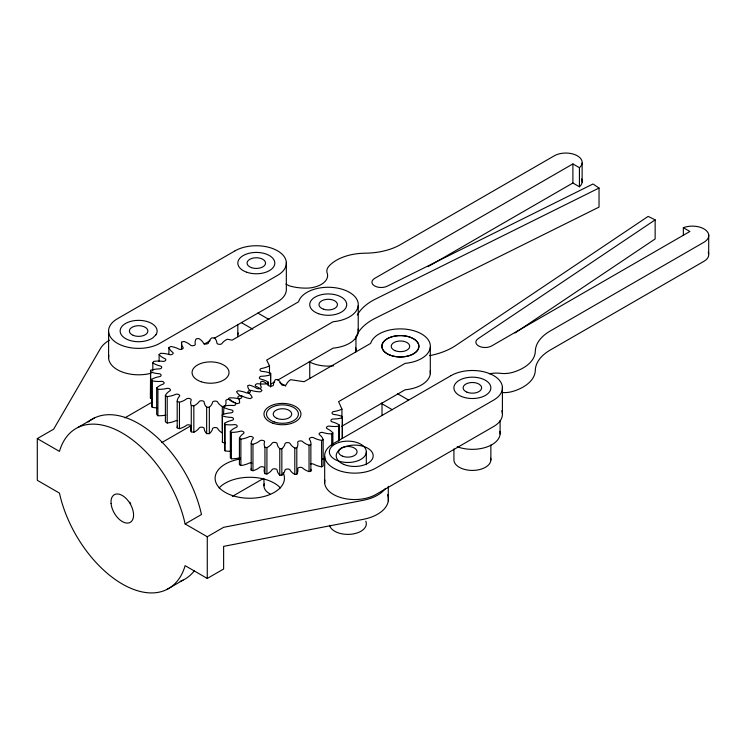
<?xml version="1.0" encoding="UTF-8"?>
<svg xmlns="http://www.w3.org/2000/svg" width="746" height="746" viewBox="0 0 746 746"><rect width="100%" height="100%" fill="white"/><g stroke="black" fill="none" stroke-linecap="round" stroke-linejoin="round"><path stroke-width="1.12" d="M152.203 398.896A18.976 10.957 0 0 1 150.459 398.28L150.58 370.305A18.976 10.957 0 0 1 159.346 368.878A2.313 1.333 0 0 0 161.546 367.769A6.052 3.497 0 0 0 161.686 367.219A2.313 1.333 0 0 0 160.231 365.969A18.967 10.957 0 0 1 152.827 362.901L153.629 361.418A18.976 10.957 0 0 1 162.74 361.353A2.313 1.333 0 0 0 165.164 360.803A6.052 3.497 0 0 0 165.743 360.094A2.313 1.333 0 0 0 164.894 358.667A18.967 10.957 0 0 1 159.112 354.602L160.558 353.296A18.976 10.957 0 0 1 169.389 354.592A2.313 1.333 0 0 0 172.261 354.266A6.052 3.497 0 0 0 172.624 354.014A2.313 1.333 0 0 0 172.671 352.317A18.976 10.957 0 0 1 168.913 347.533L170.89 346.48A18.967 10.957 0 0 1 178.844 349.053A2.313 1.333 0 0 0 181.763 349.165A6.052 3.497 0 0 0 182.229 348.979A2.313 1.333 0 0 0 183.031 347.356A18.976 10.957 0 0 1 181.548 342.162L183.936 341.444A18.976 10.957 0 0 1 190.463 345.118A2.313 1.333 0 0 0 192.85 345.724A6.052 3.497 0 0 0 194.128 345.454A2.313 1.333 0 0 0 195.275 344.102A18.967 10.957 0 0 1 196.161 338.861L198.781 338.525A18.976 10.957 0 0 1 203.444 343.048A2.313 1.333 0 0 0 205.877 343.99A6.052 3.488 0 0 0 206.446 343.962A2.313 1.333 0 0 0 208.544 342.787A18.976 10.957 0 0 1 211.752 337.863L214.438 337.929A18.976 10.957 0 0 1 216.909 342.992A2.313 1.333 0 0 0 218.457 344.204A6.052 3.497 0 0 0 219.399 344.316A2.313 1.333 0 0 0 221.963 343.505A18.976 10.957 0 0 1 227.269 339.225L232.109 340.167L298.577 301.794A30.045 17.345 0 0 1 329.853 287.294A30.045 17.345 0 0 1 358.229 303.669A30.045 17.345 0 0 1 333.098 321.731L266.639 360.104L269.483 365.764L269.483 373.802M150.459 398.28L150.58 370.305M270.518 386.288L270.63 373.252A18.976 10.957 0 0 0 262.107 371.396A2.313 1.333 0 0 1 260.14 370.408A6.043 3.488 0 0 1 260.018 369.857A2.313 1.333 0 0 1 261.65 368.449A18.976 10.957 0 0 0 269.483 365.764M342.209 438.462L342.395 416.604A18.976 10.957 0 0 0 334.049 414.496A2.313 1.333 0 0 1 332.138 413.219A6.052 3.497 0 0 1 332.129 412.659A2.313 1.333 0 0 1 333.872 411.54A18.976 10.957 0 0 0 341.929 409.088L338.581 401.665L405.143 363.358A30.045 17.345 0 0 0 430.311 345.314A30.045 17.345 0 0 0 401.982 328.911A30.045 17.345 0 0 0 370.669 343.393L304.107 381.71L290.604 379.695A18.976 10.957 0 0 0 286.427 384.376A2.313 1.333 0 0 1 284.496 385.384A6.052 3.497 0 0 1 283.536 385.393A2.313 1.333 0 0 1 281.307 384.293A18.967 10.957 0 0 0 277.587 379.49L275.535 379.611A18.976 10.957 0 0 0 273.512 384.731A2.313 1.333 0 0 1 271.703 386.064A6.043 3.488 0 0 1 271.143 386.139A2.313 1.333 0 0 1 268.513 385.393A18.976 10.957 0 0 0 262.844 381.281L260.913 381.682A18.976 10.957 0 0 0 261.156 386.941A2.313 1.333 0 0 1 259.972 388.489A6.052 3.497 0 0 1 259.104 388.722A2.313 1.333 0 0 1 256.605 388.293A18.976 10.957 0 0 0 249.332 385.123L247.635 385.794A18.967 10.957 0 0 0 250.143 390.857A2.313 1.333 0 0 1 249.658 392.517A6.052 3.497 0 0 1 249.229 392.741A2.313 1.333 0 0 1 246.311 392.816A18.976 10.957 0 0 0 237.899 390.792L236.547 391.687A18.976 10.957 0 0 0 241.154 396.219A2.313 1.333 0 0 1 241.601 397.711A6.052 3.497 0 0 1 241.089 398.178A2.313 1.333 0 0 1 238.291 398.672A18.976 10.957 0 0 0 229.274 397.916L228.351 398.979A18.976 10.957 0 0 0 234.757 402.719A2.313 1.333 0 0 1 235.727 404.304A6.043 3.488 0 0 1 235.54 404.621A2.313 1.333 0 0 1 233.041 405.498A18.976 10.957 0 0 0 223.986 406.066L223.548 414.114M270.518 374.8A18.976 10.957 0 0 1 261.753 376.226A2.313 1.333 0 0 0 259.543 377.336A6.043 3.488 0 0 0 259.412 377.896A2.313 1.333 0 0 0 260.867 379.145A18.976 10.957 0 0 1 268.271 382.204L267.469 383.686A18.967 10.957 0 0 1 258.358 383.752A2.313 1.333 0 0 0 255.729 384.498A6.052 3.497 0 0 0 255.486 384.796A2.313 1.333 0 0 0 256.195 386.437A18.967 10.957 0 0 1 261.977 390.503L260.54 391.809A18.976 10.957 0 0 1 251.71 390.522A2.313 1.333 0 0 0 248.838 390.848A6.052 3.497 0 0 0 248.474 391.1A2.313 1.333 0 0 0 248.418 392.788A18.967 10.957 0 0 1 252.176 397.581L250.199 398.625A18.976 10.957 0 0 1 242.254 396.051A2.313 1.333 0 0 0 239.335 395.94A6.052 3.497 0 0 0 238.869 396.135A2.313 1.333 0 0 0 238.058 397.758A18.976 10.957 0 0 1 239.541 402.943L237.163 403.661A18.967 10.957 0 0 1 230.635 399.996A2.313 1.333 0 0 0 227.866 399.446A6.052 3.497 0 0 0 227.334 399.558A2.313 1.333 0 0 0 225.824 401.003A18.976 10.957 0 0 1 224.928 406.244L222.308 406.579A18.976 10.957 0 0 1 217.645 402.057A2.313 1.333 0 0 0 215.221 401.115A6.052 3.497 0 0 0 214.652 401.143A2.313 1.333 0 0 0 212.545 402.318A18.976 10.957 0 0 1 209.337 407.241L209.337 433.668L206.651 433.603A18.976 10.957 0 0 1 204.18 428.54A2.313 1.333 0 0 0 202.642 427.318A6.052 3.497 0 0 0 201.69 427.206A2.313 1.333 0 0 0 199.135 428.027A18.976 10.957 0 0 1 193.829 432.298L191.265 431.841A18.976 10.957 0 0 1 191.144 426.581A2.313 1.333 0 0 0 189.857 425.061A6.052 3.497 0 0 0 188.971 424.847A2.313 1.333 0 0 0 186.5 425.332A18.976 10.957 0 0 1 179.46 428.67L177.194 427.84L177.194 401.413A18.976 10.957 0 0 1 179.432 396.322A2.313 1.333 0 0 0 178.863 394.662A6.043 3.488 0 0 0 178.107 394.317A2.313 1.333 0 0 0 175.506 394.42A18.976 10.957 0 0 1 167.207 396.592L165.388 395.445A18.976 10.957 0 0 1 169.836 390.857A2.313 1.333 0 0 0 170.032 389.17A6.043 3.488 0 0 0 169.706 388.899A2.313 1.333 0 0 0 166.899 388.433A18.976 10.957 0 0 1 157.91 389.291L156.669 387.92A18.976 10.957 0 0 1 163.02 384.153A2.313 1.333 0 0 0 164.073 382.773A6.052 3.497 0 0 0 163.775 382.241A2.313 1.333 0 0 0 161.267 381.374A18.976 10.957 0 0 1 152.193 380.861L151.615 379.341A18.976 10.957 0 0 1 159.439 376.655A2.313 1.333 0 0 0 161.071 375.247A6.061 3.497 0 0 0 161.024 374.921A2.313 1.333 0 0 0 158.991 373.709A18.976 10.957 0 0 1 150.459 371.853M338.731 441.184L338.731 426.246L339.421 425.136A18.976 10.957 0 0 0 332.25 421.891A2.313 1.333 0 0 1 330.944 420.38A6.043 3.488 0 0 1 331.065 420.054A2.313 1.333 0 0 1 333.35 419A18.967 10.957 0 0 0 342.209 417.788M331.718 445.437L331.718 433.948L332.865 432.96A18.976 10.957 0 0 0 327.317 428.791A2.313 1.333 0 0 1 326.701 427.141A6.052 3.497 0 0 1 326.953 426.843A2.313 1.333 0 0 1 329.62 426.152A18.976 10.957 0 0 0 338.731 426.246M429.621 355.665A60.1 34.698 0 0 0 455.834 345.445L648.143 216.396L655.147 219.874L478.307 338.553A9.241 5.334 0 0 0 478.699 346.023A9.241 5.334 0 0 0 491.642 345.948L689.891 231.484L683.355 227.707L683.355 235.559M515.029 332.968L655.147 238.944L655.147 219.874M387.622 494.71A36.983 21.354 0 0 1 363.181 519.365L223.623 546.37L223.623 569.012L207.276 578.448L185.12 565.654A92.457 53.376 60 0 1 122.288 584.015A92.457 53.376 60 0 1 59.456 493.106L37.3 480.312L37.3 438.611L53.647 429.174L100.412 348.596A36.983 21.354 0 0 1 109.42 340.223M204.134 344.176L210.167 340.689M214.195 338.367L277.559 301.785A30.045 17.345 0 0 0 286.333 288.795L286.333 262.378M77.854 427.505L94.192 418.068M124.899 417.853L152.147 402.113M427.98 266.658L572.891 182.994L579.428 186.77L579.428 167.71L572.891 163.934L374.641 278.398A9.241 5.334 0 0 0 374.511 285.867A9.241 5.334 0 0 0 387.444 286.091L592.995 183.992L599.029 188.039L599.029 207.099L375.499 318.132A60.1 34.698 0 0 0 355.32 339.076M161.751 442.62L191.023 425.724M270.667 384.199L274.696 381.877M277.717 380.124L333.098 348.149A30.045 17.345 0 0 0 358.089 329.117M232.323 496.426L263.58 478.382M37.3 438.611L59.456 451.395A92.457 53.376 60 0 1 122.288 433.044A92.457 53.376 60 0 1 185.12 523.953L201.467 514.516A92.457 53.376 60 0 0 151.867 432.801A92.457 53.376 60 0 0 88.112 422.012M185.12 523.953L207.276 536.747L223.623 527.31L363.181 500.305A36.983 21.354 0 0 0 385.262 488.686M166.722 589.554L183.068 580.118M341.612 426.348L405.143 389.776A30.045 17.345 0 0 0 430.181 370.762M264.541 468.432A18.976 10.957 0 0 0 264.942 473.682L266.919 474.008A18.976 10.957 0 0 0 272.076 469.672A2.313 1.333 0 0 1 274.211 468.805A6.061 3.497 0 0 1 275.171 468.87A2.313 1.333 0 0 1 277.139 470.12A18.976 10.957 0 0 0 279.787 475.155L281.848 475.193A18.976 10.957 0 0 0 284.972 470.25A2.313 1.333 0 0 1 286.66 469.103A6.043 3.488 0 0 1 288.021 469.029A2.313 1.333 0 0 1 290.063 469.961A18.967 10.957 0 0 0 294.801 474.447L296.805 474.186A18.976 10.957 0 0 0 297.71 468.954A2.313 1.333 0 0 1 299.211 467.509A6.052 3.497 0 0 1 299.752 467.397A2.313 1.333 0 0 1 302.522 467.938A18.967 10.948 0 0 0 309.04 471.612L310.868 471.071L310.868 444.644A18.976 10.957 0 0 0 309.487 439.45A2.313 1.333 0 0 1 310.327 437.827A6.052 3.497 0 0 1 311.138 437.529A2.313 1.333 0 0 1 313.712 437.771A18.976 10.957 0 0 0 321.61 440.392L323.149 439.608A18.976 10.957 0 0 0 319.568 434.769A2.313 1.333 0 0 1 319.68 433.081A6.052 3.497 0 0 1 320.053 432.839A2.313 1.333 0 0 1 322.943 432.54A18.976 10.957 0 0 0 331.718 433.948M310.793 464.068A6.052 3.497 0 0 1 311.138 463.947A2.313 1.333 0 0 1 313.712 464.199A18.976 10.957 0 0 0 321.61 466.819L323.149 466.026L323.149 439.608M599.029 188.039L375.499 299.071A60.1 34.698 0 0 0 357.315 315.054M296.805 474.186L296.805 447.768A18.976 10.957 0 0 0 297.71 442.527A2.313 1.333 0 0 1 299.211 441.082A6.052 3.497 0 0 1 299.752 440.97A2.313 1.333 0 0 1 302.522 441.52A18.967 10.948 0 0 0 309.04 445.194L310.868 444.644M281.848 475.193L281.848 448.766A18.976 10.957 0 0 0 284.972 443.823A2.313 1.333 0 0 1 287.051 442.639A6.043 3.488 0 0 1 287.62 442.611A2.313 1.333 0 0 1 290.063 443.534A18.967 10.957 0 0 0 294.801 448.029L296.805 447.768M223.548 407.223A18.976 10.957 0 0 0 231.372 409.918A2.313 1.333 0 0 1 232.994 411.326A6.052 3.497 0 0 1 232.939 411.652A2.313 1.333 0 0 1 230.906 412.864A18.976 10.957 0 0 0 222.373 414.711L222.448 415.895A18.976 10.957 0 0 0 231.185 417.387A2.313 1.333 0 0 1 233.367 418.515A6.052 3.497 0 0 1 233.451 418.842A2.313 1.333 0 0 1 232.006 420.306A18.976 10.957 0 0 0 224.537 423.318L225.115 424.455A18.976 10.957 0 0 0 234.225 424.642A2.313 1.333 0 0 1 236.631 425.22A6.043 3.488 0 0 1 237.051 425.724A2.313 1.333 0 0 1 236.277 427.355A18.976 10.957 0 0 0 230.337 431.347L231.391 432.363A18.976 10.957 0 0 0 240.296 431.235A2.313 1.333 0 0 1 243.14 431.617A6.052 3.497 0 0 1 243.494 431.878A2.313 1.333 0 0 1 243.448 433.566A18.976 10.957 0 0 0 239.419 438.284L240.874 439.124A18.976 10.957 0 0 0 249.015 436.755A2.313 1.333 0 0 1 251.934 436.718A6.052 3.497 0 0 1 252.39 436.914A2.313 1.333 0 0 1 253.071 438.555A18.976 10.957 0 0 0 251.197 443.702L252.969 444.308A18.976 10.957 0 0 0 259.832 440.839A2.313 1.333 0 0 1 262.275 440.308A6.033 3.488 0 0 1 263.17 440.513A2.313 1.333 0 0 1 264.541 442.005A18.976 10.957 0 0 0 264.942 447.264L266.919 447.591A18.976 10.957 0 0 0 272.076 443.255A2.313 1.333 0 0 1 274.211 442.387A6.061 3.497 0 0 1 275.554 442.509A2.313 1.333 0 0 1 277.139 443.702A18.976 10.957 0 0 0 279.787 448.738L281.848 448.766M177.194 401.413L179.46 402.243A18.976 10.957 0 0 0 186.5 398.914A2.313 1.333 0 0 1 189.335 398.504A6.052 3.497 0 0 1 190.202 398.756A2.313 1.333 0 0 1 191.144 400.154A18.976 10.957 0 0 0 191.265 405.414L193.829 405.88A18.976 10.957 0 0 0 199.135 401.609A2.313 1.333 0 0 1 201.69 400.788A6.052 3.497 0 0 1 202.259 400.844A2.313 1.333 0 0 1 204.18 402.113A18.976 10.957 0 0 0 206.651 407.176L209.337 407.241M251.197 443.702L251.197 470.129L252.969 470.726A18.976 10.957 0 0 0 259.832 467.266A2.313 1.333 0 0 1 262.275 466.735A6.033 3.488 0 0 1 263.525 467.043A2.313 1.333 0 0 1 264.476 467.751M251.934 463.135A2.313 1.333 0 0 0 249.015 463.173A18.976 10.957 0 0 1 240.874 465.541L239.419 464.702L239.419 438.284M285.979 284.002L289 285.746A36.265 20.944 0 0 0 308.63 288.059A21.886 12.635 0 0 0 327.419 273.866A18.491 10.677 0 0 1 328.827 266.285A41.608 24.021 0 0 1 365.279 253.192A50.849 29.355 0 0 0 400.499 244.595L554.278 155.811A16.337 9.437 0 0 1 576.182 155.187A16.337 9.437 0 0 1 579.428 167.71M257.855 313.05L268.933 319.447M397.366 393.599L408.444 399.996M241.732 322.813L252.819 329.2M381.253 403.353L392.331 409.75M279.759 382.661L285.765 386.12M177.753 420.641A2.313 1.333 0 0 0 175.506 420.837A18.976 10.957 0 0 1 167.207 423.01L165.388 421.872L165.388 395.445M240.296 457.662A18.976 10.957 0 0 1 231.391 458.781L230.337 457.764L230.337 431.347M165.948 415.074A18.976 10.957 0 0 1 157.91 415.718L156.669 414.338L156.669 387.92M231.185 451.283A18.976 10.957 0 0 1 225.115 450.873L224.537 449.735L224.537 423.318M157.182 407.885A18.976 10.957 0 0 1 152.193 407.279L151.615 405.768L151.615 379.341M222.373 441.128L222.448 442.322A18.976 10.957 0 0 0 225.208 443.087M708.7 234.804L708.7 253.864M582.132 163.122L582.132 182.183M572.891 163.934L572.891 182.994M502.403 387.127L502.403 413.545M500.09 420.53L500.09 433.986M490.868 445.036L490.868 459.974M453.922 448.933L453.922 460.422A18.491 10.677 0 0 0 474.335 470.362A18.491 10.677 0 0 0 490.663 458.165M430.302 347.263L430.302 373.69M388.284 486.317L388.284 500.892M382.008 402.821L382.008 415.457M366.323 452.048A18.491 10.677 0 0 1 338.255 460.944A18.491 10.677 0 0 1 338.936 442.462A18.491 10.677 0 0 1 366.323 452.048L366.323 464.683M358.22 305.618L358.22 332.045M355.954 336.912L355.954 350.368M342.395 416.604L342.395 438.434M341.929 409.088L341.929 417.135M339.421 425.136L339.421 440.065M332.865 432.96L332.865 444.448M324.678 456.496L324.678 482.923M321.61 440.392L321.61 466.819M309.739 361.353L309.739 376.292A18.491 10.677 0 0 0 309.935 378.101M309.04 445.194L309.04 471.612M294.801 448.029L294.801 474.447M279.787 448.738L279.787 475.155M270.63 373.252L270.63 387.034M268.271 382.204L268.271 385.654M266.919 447.591L266.919 474.008M264.942 447.264L264.942 473.682M263.972 478.857L263.972 485.749M252.969 444.308L252.969 470.726M240.874 439.124L240.874 465.541M237.825 324.435L237.825 334.777M231.391 432.363L231.391 458.781M225.115 424.455L225.115 450.873M222.373 414.711L222.448 442.322M222.308 406.579L222.308 432.997A18.976 10.957 0 0 1 217.645 428.484A2.313 1.333 0 0 0 215.221 427.542A6.052 3.497 0 0 0 214.652 427.57A2.313 1.333 0 0 0 212.545 428.745A18.976 10.957 0 0 1 209.337 433.668M207.276 536.747L207.276 578.448M206.651 407.176L206.651 433.603M193.829 405.88L193.829 432.298M191.265 405.414L191.265 431.841M181.548 342.162L181.548 349.053M179.46 402.243L179.46 428.67M168.913 347.533L168.913 354.425M167.207 396.592L167.207 423.01M159.112 354.602L159.112 361.493M157.91 389.291L157.91 415.718M152.827 362.901L152.827 370.939M152.193 380.861L152.193 407.279M108.608 331.756L108.608 358.173M322.58 458.874A2.313 1.333 0 0 1 322.943 458.967A18.976 10.957 0 0 0 324.771 459.489M251.197 470.129A18.976 10.957 0 0 1 251.337 468.357M310.895 469.299A18.976 10.957 0 0 1 310.868 471.071M501.788 410.701A30.045 17.345 0 0 1 493.628 426.525L375.947 494.467A30.045 17.345 0 0 1 341.5 497.787A30.045 17.345 0 0 1 324.883 480.06M499.904 431.347A27.733 16.011 0 0 1 487.063 446.91A27.733 16.011 0 0 1 457.205 446.733M683.355 227.707A16.337 9.437 0 0 1 705.054 229.581A16.337 9.437 0 0 1 703.963 242.236L550.184 331.019A50.849 29.355 0 0 0 535.302 351.347A41.608 24.021 0 0 1 512.614 372.394A18.491 10.677 0 0 1 499.494 373.205A21.886 12.635 0 0 0 489.329 373.811M708.234 252.26A16.337 9.437 0 0 1 703.963 261.296L550.184 350.079A50.849 29.355 0 0 0 535.302 370.408A41.608 24.021 0 0 1 512.614 391.454A18.491 10.677 0 0 1 502.142 392.555M283.135 472.787A34.67 20.021 0 0 1 259.216 497.498A34.67 20.021 0 0 1 216.415 483.697A34.67 20.021 0 0 1 240.324 458.976M219.147 487.912A34.67 20.021 0 0 1 249.77 477.281A34.67 20.021 0 0 1 280.393 487.912M194.314 570.802A92.457 53.376 60 0 1 180.206 581.358M130.718 503.792A15.946 9.204 60 0 1 129.86 502.207M365.829 521.249A18.491 10.677 0 0 1 351.347 534.201A18.491 10.677 0 0 1 329.546 525.305M269.949 493.843A18.491 10.677 0 0 1 264.308 483.949M177.194 427.84A18.976 10.957 0 0 1 177.455 426.078M355.655 347.729A27.733 16.011 0 0 1 355.739 352.121M333.574 365.81A27.733 16.011 0 0 1 309.236 361.773M581.544 178.947A16.337 9.437 0 0 1 579.428 186.77M238.021 336.577A18.491 10.677 0 0 1 238.151 332.968M150.934 373.289A30.045 17.345 0 0 1 120.768 371.405A30.045 17.345 0 0 1 108.813 355.31M155.933 334.805L152.771 337.919A18.491 10.677 0 0 1 122.064 335.775A18.491 10.677 0 0 1 137.721 320.37A18.491 10.677 0 0 1 155.933 334.805M235.065 250.824L117.383 318.766A30.045 17.345 0 0 0 117.383 343.3A30.045 17.345 0 0 0 159.877 343.3L277.559 275.358A30.045 17.345 0 0 0 277.559 250.824A30.045 17.345 0 0 0 235.065 250.824M451.134 375.574L333.453 443.516A30.045 17.345 0 0 0 333.453 468.05A30.045 17.345 0 0 0 375.947 468.05L493.628 400.108A30.045 17.345 0 0 0 493.628 375.574A30.045 17.345 0 0 0 451.134 375.574M274.174 421.938A15.946 9.204 0 0 0 298.4 414.282A15.946 9.204 0 0 0 274.798 405.992A15.946 9.204 0 0 0 274.174 421.938M390.699 355.357A18.491 10.677 0 0 0 418.795 346.47A18.491 10.677 0 0 0 391.426 336.866A18.491 10.677 0 0 0 390.699 355.357M343.813 464.413A18.491 10.677 0 0 0 373.084 456.916A18.491 10.677 0 0 0 347.207 446.024A18.491 10.677 0 0 0 343.813 464.413M461.485 396.471A18.491 10.677 0 0 0 490.765 388.974A18.491 10.677 0 0 0 464.879 378.082A18.491 10.677 0 0 0 461.485 396.471M466.931 392.154A9.241 5.334 0 0 0 481.571 388.405A9.241 5.334 0 0 0 468.628 382.959A9.241 5.334 0 0 0 466.931 392.154M395.016 350.639A9.241 5.334 0 0 0 409.657 346.89A9.241 5.334 0 0 0 396.713 341.444A9.241 5.334 0 0 0 395.016 350.639M389.571 354.947A18.491 10.677 0 0 0 418.851 347.45A18.491 10.677 0 0 0 392.965 336.558A18.491 10.677 0 0 0 389.571 354.947M133.189 335.346A9.241 5.334 0 0 0 147.829 331.597A9.241 5.334 0 0 0 134.886 326.151A9.241 5.334 0 0 0 133.189 335.346M277.018 418.385A9.241 5.334 0 0 0 291.658 414.636A9.241 5.334 0 0 0 278.715 409.19A9.241 5.334 0 0 0 277.018 418.385M272.877 423.206A18.491 10.677 0 0 0 300.946 414.3A18.491 10.677 0 0 0 273.558 404.714A18.491 10.677 0 0 0 272.877 423.206M342.395 456.132A9.241 5.334 0 0 0 357.026 452.384A9.241 5.334 0 0 0 344.083 446.938A9.241 5.334 0 0 0 342.395 456.132M111.079 503.531A15.946 9.204 60 0 0 128.993 522.871A15.946 9.204 60 0 0 126.792 499.186A15.946 9.204 60 0 0 111.079 503.531M318.635 313.74A18.491 10.677 0 0 0 346.713 304.844A18.491 10.677 0 0 0 319.316 295.257A18.491 10.677 0 0 0 318.635 313.74M200.963 381.682A18.491 10.677 0 0 0 229.031 372.776A18.491 10.677 0 0 0 201.644 363.199A18.491 10.677 0 0 0 200.963 381.682M251.514 267.655A9.241 5.334 0 0 0 265.557 263.207A9.241 5.334 0 0 0 251.859 258.414A9.241 5.334 0 0 0 251.514 267.655M323.428 309.18A9.241 5.334 0 0 0 337.462 304.732A9.241 5.334 0 0 0 323.773 299.939A9.241 5.334 0 0 0 323.428 309.18M246.73 272.225A18.491 10.677 0 0 0 274.798 263.319A18.491 10.677 0 0 0 247.402 253.743A18.491 10.677 0 0 0 246.73 272.225"/></g></svg>
